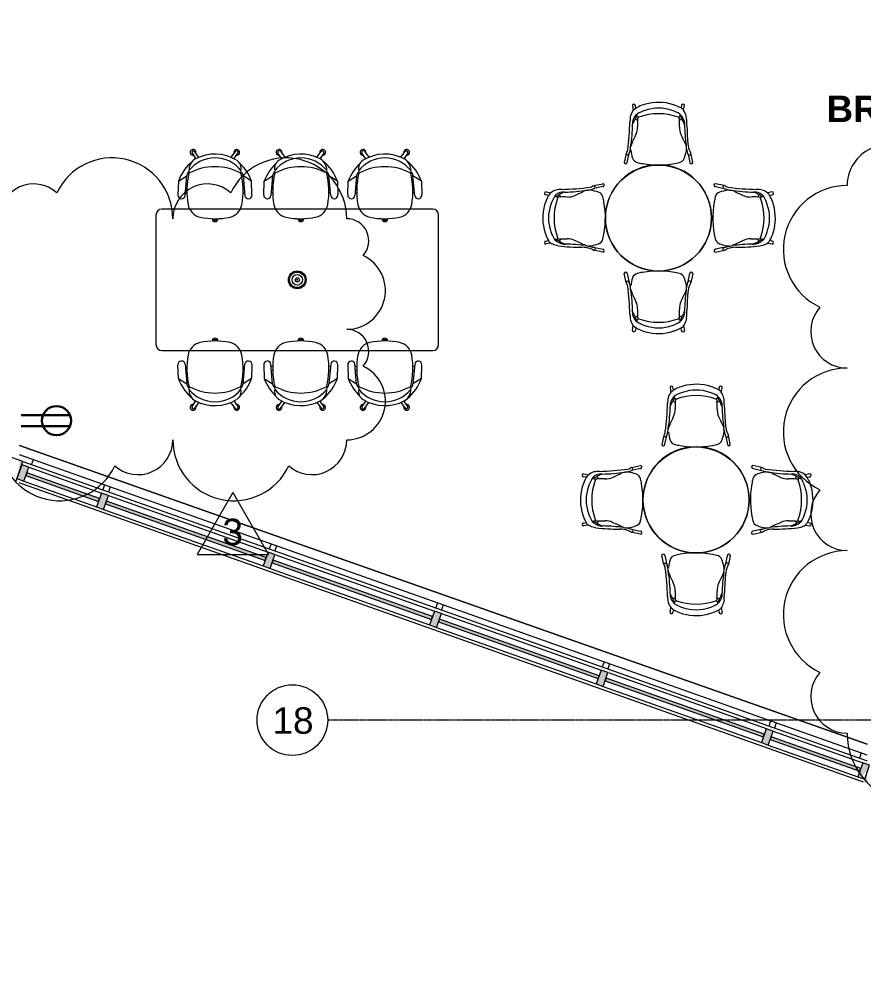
# Model space of a CAD drawing. Header units: inches. Extents: x -2349 to 1043, y -456 to 2193.
# Drawn here: x 514 to 800.8, y -453.5 to -124.3 of the extents above; entities that cross this region are included whole.
import ezdxf

# ---------------------------------------------------------------- set-up
doc = ezdxf.new("R2010")
doc.units = ezdxf.units.IN
doc.header["$MEASUREMENT"] = 0
doc.linetypes.add('Grid Line 1_2_', pattern=[0.875, 0.5, -0.125, 0.125, -0.125])
for name, color, linetype, lineweight in [('5033_00_7th-9th Floors_Updated_dwg', 8, 'Continuous', 9), ('A-ANNO-NOTE', 131, 'Continuous', 30), ('A-AREA-IDEN', 2, 'Continuous', 9), ('A-GLAZ-CURT', 52, 'Continuous', 13), ('A-GLAZ-CWMG', 51, 'Continuous', 13), ('A-Glaz-Exst', 7, 'Continuous', 9), ('A-Shell', 7, 'Continuous', 9), ('A-WALL-PATT', 111, 'Continuous', 13), ('G-ANNO-REVC', 71, 'Continuous', 9), ('G-ANNO-REVC-IDEN', 71, 'Continuous', 9), ('I-FURN', 30, 'Continuous', 9), ('I-WALL', 2, 'Continuous', 13), ('S-GRID', 1, 'Continuous', 9), ('S-GRID-IDEN', 1, 'Continuous', 9)]:
    doc.layers.add(name, color=color, linetype=linetype, lineweight=lineweight)
doc.styles.add('Arial', font='arial.ttf', dxfattribs={"height": 9})
doc.styles.add('Swis721 Lt BT', font='swissl.ttf', dxfattribs={"height": 9})
doc.styles.add('Swis721 Lt BT_B', font='', dxfattribs={"height": 9})
doc.styles.get('Swis721 Lt BT_B').set_extended_font_data('Swis721 Lt BT', bold=True)

# ---------------------------------------------------------------- blocks, each defined once
blk = doc.blocks.new('5033_00_7th-9th Floors_Updated_dwg-8585573-7TH FLOOR POWER _ SIGNAL')
at = {"layer": 'A-Glaz-Exst'}
for p, q in [((801.98, -554.19), (514.07, -452.16)), ((518.19, -455.55), (518.8, -453.82)), ((542.98, -462.39), (542.37, -464.12)), ((544.86, -463.06), (544.25, -464.79)), ((599.53, -482.43), (598.92, -484.17)), ((601.41, -483.1), (600.8, -484.83)), ((656.08, -502.47), (655.47, -504.21)), ((657.97, -503.14), (657.36, -504.88)), ((712.64, -522.52), (712.02, -524.26)), ((714.52, -523.18), (713.91, -524.92)), ((769.19, -542.56), (768.58, -544.3)), ((771.08, -543.23), (770.46, -544.97)), ((799.99, -553.47), (799.37, -555.22))]:
    blk.add_line(p, q, dxfattribs=at)
at = {"layer": 'A-Glaz-Exst', "flags": 128}
blk.add_lwpolyline([(801.98, -550.48), (514.11, -449.02)], close=True, dxfattribs=at)
at = {"layer": 'A-Shell'}
blk.add_line((514.11, -449.02), (801.98, -550.48), dxfattribs=at)
blk = doc.blocks.new('Steelcase - Seating - Cobi 434 Series - Chair - Fix Arm-8034614-7TH FLOOR POWER _ SIGNAL')
at = {"layer": 'I-FURN'}
for p, q in [((-7.83, 22.26), (-6.55, 20.39)), ((-5.49, 20.88), (-7.01, 22.86)), ((6.89, 22.9), (5.34, 20.89)), ((6.4, 20.39), (7.72, 22.31)), ((-12.47, 12.75), (-9.63, 14.52)), ((-10.21, 7.93), (-9.63, 14.52)), ((12.35, 12.75), (9.51, 14.52)), ((9.51, 14.52), (10.08, 7.93)), ((-12.47, 12.75), (-12.64, 8.08)), ((-9.6, 9.96), (-10.05, 9.8)), ((9.92, 9.79), (9.47, 9.95)), ((12.51, 8.08), (12.35, 12.75)), ((-10.15, 8.59), (-9.59, 8.75)), ((9.47, 8.75), (10.03, 8.59))]:
    blk.add_line(p, q, dxfattribs=at)
for centre, radius, start, end in [((-7.48, 22.54), 0.986, 343.1859, 277.6757), ((-7.41, 22.55), 0.51, 37.5401, 214.4596), ((7.34, 22.54), 0.986, 262.3243, 196.8141), ((7.29, 22.59), 0.509, 326.7212, 141.279), ((-4.7, 16.61), 4.2, 118.2017, 183.1495), ((-0.06, 9.46), 11.22, 38.0902, 141.9098), ((-0.07, 7.96), 14.01, 58.236, 118.2017), ((5.59, 17.11), 3.26, 347.1354, 58.236), ((2.36, 7.4), 15.77, 129.8319, 160.1681), ((-0.06, -0.95), 18.63, 61.7066, 118.2934), ((-2.48, 7.4), 15.77, 19.8319, 46.7135), ((-7.66, 14.35), 1.98, 131.2581, 175), ((16.9, 9.38), 26.5, 166.7242, 189.9627), ((-7.54, 15.92), 1.43, 161.2842, 198.7158), ((7.41, 15.92), 1.43, 341.2842, 18.7158), ((-17.02, 9.38), 26.5, 350.0104, 13.2758), ((7.54, 14.35), 1.98, 5, 48.7419), ((-11.42, 8.03), 1.22, 178, 355), ((11.3, 8.03), 1.22, 185, 2), ((-4.03, 5.7), 5.25, 189.9627, 257.1308), ((3.9, 5.69), 5.25, 282.7273, 350.0104), ((-0.04, 23.16), 23.16, 257.1308, 282.7273), ((-0.04, 0.02), 0.981, 180, 360), ((-0.07, 0.01), 0.553, 180, 359.8742)]:
    blk.add_arc(centre, radius, start, end, dxfattribs=at)
blk = doc.blocks.new('Steelcase - Seating - Cobi 434 Series - Chair - Fix Arm-8034292-7TH FLOOR POWER _ SIGNAL')
at = {"layer": 'I-FURN'}
for p, q in [((-12.47, -12.75), (-12.64, -8.08)), ((-10.21, -7.93), (-9.63, -14.52)), ((-10.15, -8.59), (-9.59, -8.75)), ((-9.6, -9.96), (-10.05, -9.8)), ((9.47, -8.75), (10.03, -8.59)), ((9.92, -9.79), (9.47, -9.95)), ((9.51, -14.52), (10.08, -7.93)), ((12.51, -8.08), (12.35, -12.75)), ((-12.47, -12.75), (-9.63, -14.52)), ((12.35, -12.75), (9.51, -14.52)), ((-7.83, -22.26), (-6.55, -20.39)), ((-5.49, -20.88), (-7.01, -22.86)), ((6.89, -22.9), (5.34, -20.89)), ((6.4, -20.39), (7.72, -22.31))]:
    blk.add_line(p, q, dxfattribs=at)
for centre, radius, start, end in [((-0.04, -23.16), 23.16, 77.2727, 102.8692), ((-0.04, -0.02), 0.981, 0, 180), ((-0.07, -0.01), 0.553, 0.1258, 180), ((-4.03, -5.7), 5.25, 102.8692, 170.0373), ((3.9, -5.69), 5.25, 9.9896, 77.2727), ((16.9, -9.38), 26.5, 170.0373, 193.2758), ((-17.02, -9.38), 26.5, 346.7242, 9.9896), ((-11.42, -8.03), 1.22, 5, 182), ((11.3, -8.03), 1.22, 358, 175), ((2.36, -7.4), 15.77, 199.8319, 230.1681), ((-2.48, -7.4), 15.77, 313.2865, 340.1681), ((-7.66, -14.35), 1.98, 185, 228.7419), ((-7.54, -15.92), 1.43, 161.2842, 198.7158), ((-4.7, -16.61), 4.2, 176.8505, 241.7983), ((-0.06, 0.95), 18.63, 241.7066, 298.2934), ((-0.06, -9.46), 11.22, 218.0902, 321.9098), ((5.59, -17.11), 3.26, 301.764, 12.8646), ((7.41, -15.92), 1.43, 341.2842, 18.7158), ((7.54, -14.35), 1.98, 311.2581, 355), ((-7.48, -22.54), 0.986, 82.3243, 16.8141), ((-7.41, -22.55), 0.51, 145.5404, 322.4599), ((-0.07, -7.96), 14.01, 241.7983, 301.764), ((7.34, -22.54), 0.986, 163.1859, 97.6757), ((7.29, -22.59), 0.509, 218.721, 33.2788)]:
    blk.add_arc(centre, radius, start, end, dxfattribs=at)
blk = doc.blocks.new('furniture_table_cafe_round_daviz_mez - 36__ Dia-8437210-7TH FLOOR POWER _ SIGNAL')
at = {"layer": 'I-FURN'}
blk.add_circle((-8.11, -13.33), 18, dxfattribs=at)
for start, end in [(0, 180), (180, 0)]:
    blk.add_arc((-8.11, -13.3), 18.03, start, end, dxfattribs=at)
blk = doc.blocks.new('Steelcase Coalesse - LessThanFive - Seating - Chair - Chair-8523175-7TH FLOOR POWER _ SIGNAL')
at = {"layer": 'I-FURN'}
for p, q in [((-10.97, -3.92), (-11.63, -0.87)), ((-10.64, -0.9), (-9.98, -3.92)), ((10.06, -3.57), (10.64, -0.88)), ((11.63, -0.9), (10.98, -3.97)), ((-7.95, -15.63), (-7.1, -15.24)), ((-7.45, -16.49), (-7.95, -15.63)), ((7.1, -15.24), (7.91, -15.62)), ((-8.84, -20.15), (-8.56, -18.54)), ((-7.68, -19.24), (-7.85, -20.16)), ((7.85, -20.16), (7.69, -19.36)), ((8.54, -18.61), (8.84, -20.18))]:
    blk.add_line(p, q, dxfattribs=at)
for centre, radius, start, end in [((-11.13, -0.89), 0.499, 358.2082, 178.2082), ((9.55, -8), 19.2, 162.8489, 170.9578), ((-6.68, -2.99), 2.21, 103.3107, 162.8489), ((0, -31.22), 31.22, 100.0138, 103.3107), ((0, -31.22), 31.22, 76.8533, 100.0138), ((6.58, -3.07), 2.31, 20.635, 76.8533), ((-9.57, -9.14), 19.56, 13.7896, 20.635), ((11.13, -0.89), 0.499, 359.3395, 179.3395), ((-10.47, -3.92), 0.496, 0.1104, 179.8986), ((-9.85, -3.67), 1.14, 192.3628, 217.6372), ((-12.02, -5.34), 1.59, 7.2788, 37.6372), ((-109.21, -17.76), 99.57, 1.694, 7.2788), ((-14.49, -6.08), 5.01, 12.1242, 25.6361), ((-9.35, -5.59), 0.608, 95.5377, 113.9775), ((-15.19, -6.23), 5.72, 0.4027, 12.1242), ((-59.4, -14.43), 50.61, 0.6372, 9.3628), ((2.12, -2.42), 12.18, 198.0203, 205.3226), ((254.12, -123.67), 271.29, 154.4275, 155.3083), ((64.27, -14.4), 55.42, 171.8763, 179.1473), ((5.12, -5.46), 4.42, 345.5512, 5.9632), ((5.68, -5.4), 3.86, 5.9632, 13.7896), ((9.35, -5.59), 0.61, 62.5204, 73.6587), ((10.91, -5.54), 1.37, 159.0727, 183.1872), ((0.41, -1.52), 9.87, 339.0727, 348), ((18.47, -7.93), 8.52, 160.9989, 179.3791), ((10.49, -3.87), 0.505, 348, 185.7864), ((14.61, -6.6), 4.44, 146.9598, 160.9989), ((10.38, -3.84), 0.614, 326.9598, 348), ((-254.12, -123.67), 271.29, 24.6917, 25.3226), ((-79.64, -6.86), 89.6, 354.1307, 359.3791), ((-12.83, -12.73), 5.72, 357.8915, 24.6917), ((20.05, -13.94), 27.18, 177.8915, 182.7464), ((-20.05, -13.94), 27.18, 357.2536, 2.1085), ((12.83, -12.73), 5.72, 155.3083, 182.1085), ((5.81, -14.36), 15.49, 181.694, 188.8902), ((-4.19, -14.12), 4.61, 176.7843, 187.3082), ((3.07, -9.26), 12.72, 201.2054, 210.0533), ((-4.91, -14.21), 3.89, 187.3082, 232.5948), ((-8.24, -12.96), 3.62, 282.5941, 295.6438), ((-6.29, -15.47), 0.843, 164.196, 242.587), ((0.04, 2.01), 19.42, 249.7737, 290.0873), ((6.47, -15.57), 0.712, 290.0873, 27.2011), ((8.24, -12.96), 3.62, 244.9597, 257.9137), ((3.07, -13.05), 5.98, 314.9029, 344.7308), ((15.98, -20.43), 9.36, 149.1494, 155.1347), ((1.55, -11.45), 7.61, 326.7856, 343.7976), ((6.8, -14.07), 2.11, 344.7308, 13.7625), ((-4.86, -15.46), 4.81, 195.5064, 221.736), ((-2.91, -12), 8.67, 230.2831, 243.9481), ((-8.08, -17.05), 0.841, 342.987, 42.2207), ((1.11, -2.38), 17.12, 240.6775, 250.6293), ((0.04, -5.31), 14, 250.7712, 289.2402), ((-0.15, -4.82), 14.53, 289.3352, 300.8179), ((0.14, -5.31), 15.95, 287.9267, 298.256), ((7.92, -17.02), 0.684, 129.4562, 203.0764), ((6.53, -17.2), 2.45, 298.256, 324.9819), ((-8.35, -20.16), 0.499, 179.0642, 359.0642), ((-0.01, -5.27), 16, 245.1982, 253.8772), ((0.06, -5.04), 16.23, 253.8772, 287.9267), ((8.35, -20.16), 0.499, 180, 357.7888)]:
    blk.add_arc(centre, radius, start, end, dxfattribs=at)
blk.add_open_spline([(9.49, -16.02), (9.43, -16.37), (9.27, -17.02), (8.96, -17.88), (8.69, -18.38), (8.54, -18.61)], degree=3, dxfattribs=at)
blk = doc.blocks.new('Steelcase Coalesse - LessThanFive - Seating - Chair - Chair-8523238-7TH FLOOR POWER _ SIGNAL')
at = {"layer": 'I-FURN'}
for p, q in [((-8.84, 20.15), (-8.56, 18.54)), ((-7.68, 19.24), (-7.85, 20.16)), ((7.85, 20.16), (7.69, 19.36)), ((8.54, 18.61), (8.84, 20.18)), ((-7.45, 16.49), (-7.95, 15.63)), ((-7.95, 15.63), (-7.1, 15.24)), ((7.1, 15.24), (7.91, 15.62)), ((-10.97, 3.92), (-11.63, 0.87)), ((-10.64, 0.9), (-9.98, 3.92)), ((10.06, 3.57), (10.64, 0.88)), ((11.63, 0.9), (10.98, 3.97))]:
    blk.add_line(p, q, dxfattribs=at)
for centre, radius, start, end in [((-8.35, 20.16), 0.499, 0.9358, 180.9358), ((-2.91, 12), 8.67, 116.0519, 129.7169), ((-0.01, 5.27), 16, 106.1228, 114.8018), ((0.06, 5.04), 16.23, 72.0733, 106.1228), ((0.14, 5.31), 15.95, 61.744, 72.0733), ((8.35, 20.16), 0.499, 2.2112, 180), ((5.81, 14.36), 15.49, 171.1098, 178.306), ((-4.86, 15.46), 4.81, 138.264, 164.4936), ((-4.91, 14.21), 3.89, 127.4052, 172.6918), ((-8.08, 17.05), 0.841, 317.7793, 17.013), ((-8.24, 12.96), 3.62, 64.3562, 77.4059), ((1.11, 2.38), 17.12, 109.3707, 119.3225), ((0.04, -2.01), 19.42, 69.9127, 110.2263), ((0.04, 5.31), 14, 70.7598, 109.2288), ((-0.15, 4.82), 14.53, 59.1821, 70.6648), ((8.24, 12.96), 3.62, 102.0863, 115.0403), ((7.92, 17.02), 0.684, 156.9236, 230.5438), ((3.07, 13.05), 5.98, 15.2692, 45.0971), ((15.98, 20.43), 9.36, 204.8653, 210.8506), ((6.53, 17.2), 2.45, 35.0181, 61.744), ((-109.21, 17.76), 99.57, 352.7212, 358.306), ((-59.4, 14.43), 50.61, 350.6372, 359.3628), ((3.07, 9.26), 12.72, 149.9467, 158.7946), ((-4.19, 14.12), 4.61, 172.6918, 183.2157), ((-6.29, 15.47), 0.843, 117.413, 195.804), ((20.05, 13.94), 27.18, 177.2536, 182.1085), ((6.47, 15.57), 0.712, 332.7989, 69.9127), ((-20.05, 13.94), 27.18, 357.8915, 2.7464), ((1.55, 11.45), 7.61, 16.2024, 33.2144), ((6.8, 14.07), 2.11, 346.2375, 15.2692), ((64.27, 14.4), 55.42, 180.8527, 188.1237), ((-79.64, 6.86), 89.6, 0.6209, 5.8693), ((-254.12, 123.67), 271.29, 334.6774, 335.3083), ((-12.83, 12.73), 5.72, 335.3083, 2.1085), ((12.83, 12.73), 5.72, 177.8915, 204.6917), ((254.12, 123.67), 271.29, 204.6917, 205.5725), ((2.12, 2.42), 12.18, 154.6774, 161.9797), ((18.47, 7.93), 8.52, 180.6209, 199.0011), ((-9.85, 3.67), 1.14, 142.3628, 167.6372), ((-10.47, 3.92), 0.496, 180.1014, 359.8896), ((-12.02, 5.34), 1.59, 322.3628, 352.7212), ((-14.49, 6.08), 5.01, 334.3639, 347.8758), ((-15.19, 6.23), 5.72, 347.8758, 359.5973), ((-9.35, 5.59), 0.608, 246.0225, 264.4623), ((9.55, 8), 19.2, 189.0422, 197.1511), ((-9.57, 9.14), 19.56, 339.365, 346.2104), ((5.12, 5.46), 4.42, 354.0368, 14.4488), ((5.68, 5.4), 3.86, 346.2104, 354.0368), ((9.35, 5.59), 0.61, 286.3413, 297.4796), ((10.91, 5.54), 1.37, 176.8128, 200.9273), ((0.41, 1.52), 9.87, 12, 20.9273), ((10.49, 3.87), 0.505, 174.2136, 12), ((14.61, 6.6), 4.44, 199.0011, 213.0402), ((10.38, 3.84), 0.614, 12, 33.0402), ((-11.13, 0.89), 0.499, 181.7918, 1.7918), ((-6.68, 2.99), 2.21, 197.1511, 256.6893), ((0, 31.22), 31.22, 256.6893, 259.9862), ((0, 31.22), 31.22, 259.9862, 283.1467), ((6.58, 3.07), 2.31, 283.1467, 339.365), ((11.13, 0.89), 0.499, 180.6605, 0.6605)]:
    blk.add_arc(centre, radius, start, end, dxfattribs=at)
blk.add_open_spline([(9.49, 16.02), (9.43, 16.37), (9.27, 17.02), (8.96, 17.88), (8.69, 18.38), (8.54, 18.61)], degree=3, dxfattribs=at)
blk = doc.blocks.new('System Panel - Glazed-7506826-7TH FLOOR POWER _ SIGNAL')
at = {"layer": 'A-GLAZ-CURT', "lineweight": 9}
blk.add_hatch(color=7, dxfattribs=at).paths.add_polyline_path([(-16.12, 0.5), (-16.12, -0.5), (16.12, -0.5), (16.12, 0.5), (-4.65, 0.5)], flags=0)
at = {"layer": 'A-GLAZ-CURT', "color": 8, "lineweight": 20}
for p, q in [((16.12, 0.5), (-16.12, 0.5)), ((-16.12, 0.5), (-16.12, -0.5)), ((16.12, -0.5), (16.12, 0.5)), ((-16.12, -0.5), (16.12, -0.5))]:
    blk.add_line(p, q, dxfattribs=at)
blk = doc.blocks.new('System Panel - Glazed-7506809-7TH FLOOR POWER _ SIGNAL')
at = {"layer": 'A-GLAZ-CURT', "lineweight": 9}
blk.add_hatch(color=7, dxfattribs=at).paths.add_polyline_path([(-13.12, 0.5), (-13.12, -0.5), (13.12, -0.5), (13.12, 0.5), (-2.95, 0.5)], flags=0)
at = {"layer": 'A-GLAZ-CURT', "color": 8, "lineweight": 20}
for p, q in [((13.12, 0.5), (-13.12, 0.5)), ((-13.12, 0.5), (-13.12, -0.5)), ((13.12, -0.5), (13.12, 0.5)), ((-13.12, -0.5), (13.12, -0.5))]:
    blk.add_line(p, q, dxfattribs=at)
blk = doc.blocks.new('System Panel - Glazed-7344734-7TH FLOOR POWER _ SIGNAL')
at = {"layer": 'A-GLAZ-CURT', "lineweight": 9}
blk.add_hatch(color=7, dxfattribs=at).paths.add_polyline_path([(-28.75, -0.5), (28.75, -0.5), (28.75, 0.5), (-28.75, 0.5)], flags=0)
at = {"layer": 'A-GLAZ-CURT', "color": 8, "lineweight": 20}
for p, q in [((28.75, 0.5), (-28.75, 0.5)), ((-28.75, 0.5), (-28.75, -0.5)), ((28.75, -0.5), (28.75, 0.5)), ((-28.75, -0.5), (28.75, -0.5))]:
    blk.add_line(p, q, dxfattribs=at)
blk = doc.blocks.new('System Panel - Glazed-7506768-7TH FLOOR POWER _ SIGNAL')
at = {"layer": 'A-GLAZ-CURT', "lineweight": 9}
blk.add_hatch(color=7, dxfattribs=at).paths.add_polyline_path([(-28.51, 0.5), (-28.51, -0.5), (28.51, -0.5), (28.51, 0.5), (-4.61, 0.5)], flags=0)
at = {"layer": 'A-GLAZ-CURT', "color": 8, "lineweight": 20}
for p, q in [((28.51, 0.5), (-28.51, 0.5)), ((-28.51, 0.5), (-28.51, -0.5)), ((28.51, -0.5), (28.51, 0.5)), ((-28.51, -0.5), (28.51, -0.5))]:
    blk.add_line(p, q, dxfattribs=at)
blk = doc.blocks.new('Rectangular Mullion - 2_5_ x 5_ rectangular-7344731-7TH FLOOR POWER _ SIGNAL')
at = {"layer": 'A-GLAZ-CWMG', "lineweight": 9}
blk.add_hatch(color=7, dxfattribs=at).paths.add_polyline_path([(-1.25, 0.5), (-1.25, 2.5), (1.25, 2.5), (1.25, -2.5), (-1.25, -2.5), (-1.25, -0.5)], flags=0)
at = {"layer": 'A-GLAZ-CWMG', "color": 8, "lineweight": 20}
for p, q in [((-1.25, 2.5), (1.25, 2.5)), ((-1.25, -2.5), (-1.25, 2.5)), ((1.25, 2.5), (1.25, -2.5)), ((1.25, -2.5), (-1.25, -2.5))]:
    blk.add_line(p, q, dxfattribs=at)
blk = doc.blocks.new('Rectangular Mullion - 2_5_ x 5_ rectangular-7504807-7TH FLOOR POWER _ SIGNAL')
at = {"layer": 'A-GLAZ-CWMG', "lineweight": 9}
blk.add_hatch(color=7, dxfattribs=at).paths.add_polyline_path([(-2.5, 2.5), (-0.38, 2.5), (0, 1.41), (0, -2.5), (-2.5, -2.5), (-2.5, 0.5)], flags=0)
at = {"layer": 'A-GLAZ-CWMG', "color": 8, "lineweight": 20}
for p, q in [((-2.5, 2.5), (0, 2.5)), ((-2.5, -2.5), (-2.5, 2.5)), ((0, 2.5), (0, -2.5)), ((0, -2.5), (-2.5, -2.5))]:
    blk.add_line(p, q, dxfattribs=at)
blk = doc.blocks.new('Rectangular Mullion - 2_5_ x 5_ rectangular-7506765-7TH FLOOR POWER _ SIGNAL')
at = {"layer": 'A-GLAZ-CWMG', "lineweight": 9}
for p, q in [((366.9, -223.11), (420.65, -242.16)), ((365.23, -227.82), (418.98, -246.87))]:
    blk.add_line(p, q, dxfattribs=at)
blk = doc.blocks.new('Rectangular Mullion - 2_5_ x 5_ rectangular-7344020-7TH FLOOR POWER _ SIGNAL')
at = {"layer": 'A-GLAZ-CWMG', "lineweight": 9}
for p, q in [((999.58, 1531.8), (999.58, 1474.3)), ((1004.58, 1531.8), (1004.58, 1474.3))]:
    blk.add_line(p, q, dxfattribs=at)
blk = doc.blocks.new('Rectangular Mullion - 2_5_ x 5_ rectangular-7506806-7TH FLOOR POWER _ SIGNAL')
at = {"layer": 'A-GLAZ-CWMG', "lineweight": 9}
for p, q in [((517.2, -276.38), (541.94, -285.15)), ((515.53, -281.09), (540.27, -289.86))]:
    blk.add_line(p, q, dxfattribs=at)
blk = doc.blocks.new('Rectangular Mullion - 2_5_ x 5_ rectangular-7506825-7TH FLOOR POWER _ SIGNAL')
at = {"layer": 'A-GLAZ-CWMG', "lineweight": 9}
for p, q in [((770.06, -366.01), (800.46, -376.78)), ((768.39, -370.72), (798.79, -381.5))]:
    blk.add_line(p, q, dxfattribs=at)
blk = doc.blocks.new('Rectangular Mullion - 2_5_ x 5_ rectangular-7504802-7TH FLOOR POWER _ SIGNAL')
at = {"layer": 'A-GLAZ-CWMG', "lineweight": 9}
blk.add_hatch(color=7, dxfattribs=at).paths.add_polyline_path([(0, 2.5), (-2.5, 2.5), (-2.5, -2.5), (-1.39, -2.5), (0, 1.41)], flags=0)
at = {"layer": 'A-GLAZ-CWMG', "color": 8, "lineweight": 20}
for p, q in [((0, 2.5), (-2.5, 2.5)), ((-2.5, 2.5), (-2.5, -2.5)), ((0, -2.5), (0, 2.5)), ((-2.5, -2.5), (0, -2.5))]:
    blk.add_line(p, q, dxfattribs=at)
blk = doc.blocks.new('Steelcase Coalesse - Potrero415 - Table - Work Height - Rectangular - 48D x 96W-7427794-7TH FLOOR POWER _ SIGNAL')
at = {"layer": 'I-FURN'}
for p, q in [((-36.53, 24), (-46, 24)), ((-19.37, 24), (-36.53, 24)), ((-7.38, 24), (-19.37, 24)), ((9.78, 24), (-7.38, 24)), ((21.15, 24), (9.78, 24)), ((38.31, 24), (21.15, 24)), ((46, 24), (38.31, 24)), ((-48, 22), (-48, -22)), ((48, -22), (48, 22)), ((-46, -24), (-36.53, -24)), ((-36.53, -24), (-19.37, -24)), ((-19.37, -24), (-7.38, -24)), ((-7.38, -24), (9.78, -24)), ((9.78, -24), (21.15, -24)), ((21.15, -24), (38.31, -24)), ((38.31, -24), (46, -24))]:
    blk.add_line(p, q, dxfattribs=at)
for radius in [3.02, 2.85, 2.63, 1.79, 0.713, 0.141]:
    blk.add_circle((0, 0), radius, dxfattribs=at)
for centre, start, end in [((-46, 22), 90, 180), ((46, 22), 360, 90), ((-46, -22), 180, 270), ((46, -22), 270, 0)]:
    blk.add_arc(centre, 2, start, end, dxfattribs=at)
blk = doc.blocks.new('Grid - Grid Head - Circle-50561-7TH FLOOR POWER _ SIGNAL')
at = {"layer": 'S-GRID-IDEN'}
blk.add_circle((0, 0), 0.125, dxfattribs=at)
blk = doc.blocks.new('Family - ___-9742208-7TH FLOOR POWER _ SIGNAL')
at = {"layer": 'G-ANNO-REVC'}
for centre, radius, start, end in [((840.05, -180.71), 24.15, 0, 154.7912), ((909.05, -180.71), 24.15, 0, 154.7912), ((809, -180.71), 13.8, 48.1897, 180), ((878, -180.71), 13.8, 48.1897, 180), ((795.2, -202.41), 21.7, 90, 244.7912), ((933.2, -193.11), 12.4, 318.1897, 90), ((933.2, -221.01), 21.7, 270, 64.7912), ((795.2, -230.31), 12.4, 138.1897, 270), ((795.2, -264.41), 21.7, 90, 244.7912), ((933.2, -255.11), 12.4, 318.1897, 90), ((933.2, -283.01), 21.7, 270, 64.7912), ((795.2, -292.31), 12.4, 138.1897, 270), ((795.2, -326.41), 21.7, 90, 244.7912), ((933.2, -317.11), 12.4, 318.1897, 90), ((933.2, -345.01), 21.7, 270, 64.7912), ((795.2, -354.31), 12.4, 138.1897, 270), ((819.35, -366.71), 24.15, 180, 334.7912), ((850.4, -366.71), 13.8, 228.1897, 0), ((888.35, -366.71), 24.15, 180, 334.7912), ((919.4, -366.71), 13.8, 228.1897, 0)]:
    blk.add_arc(centre, radius, start, end, dxfattribs=at)
blk = doc.blocks.new('Family - ___-9742220-7TH FLOOR POWER _ SIGNAL')
at = {"layer": 'G-ANNO-REVC'}
for centre, radius, start, end in [((545.49, -191.98), 20.67, 0, 154.7912), ((604.54, -191.98), 20.67, 0, 154.7912), ((518.92, -191.98), 11.81, 48.1897, 180), ((577.97, -191.98), 11.81, 48.1897, 180), ((507.11, -205.13), 13.15, 90, 244.7912), ((625.21, -199.49), 7.51, 318.1897, 90), ((625.21, -216.4), 13.15, 270, 64.7912), ((507.11, -222.03), 7.51, 138.1897, 270), ((507.11, -242.69), 13.15, 90, 244.7912), ((625.21, -237.05), 7.51, 318.1897, 90), ((625.21, -253.95), 13.15, 270, 64.7912), ((507.11, -259.59), 7.51, 138.1897, 270), ((527.77, -267.1), 20.67, 180, 334.7912), ((554.35, -267.1), 11.81, 228.1897, 360), ((586.83, -267.1), 20.67, 180, 334.7912), ((613.4, -267.1), 11.81, 228.1897, 360)]:
    blk.add_arc(centre, radius, start, end, dxfattribs=at)
blk = doc.blocks.new('Revision Tag - Revision Tag-133968-7TH FLOOR POWER _ SIGNAL')
at = {"layer": 'G-ANNO-REVC-IDEN'}
for p, q in [((0, 0.1384), (-0.1263, -0.0804)), ((0, 0.1384), (0.1263, -0.0804)), ((-0.1263, -0.0804), (0.1263, -0.0804))]:
    blk.add_line(p, q, dxfattribs=at)

msp = doc.modelspace()

# ---------------------------------------------------------------- hatches: boundary and pattern name
at = {"layer": 'A-WALL-PATT', "lineweight": 9}
h = msp.add_hatch(color=7, dxfattribs=at)
h.paths.add_polyline_path([(998.45, -453.45), (998.45, -449.61), (997.25, -453.02)], flags=0)
h.paths.add_polyline_path([(852.47, -401.71), (801.98, -383.69), (801.98, -379.99), (800.77, -383.39), (844, -398.71)], flags=0)
h.paths.add_polyline_path([(862, -401.26), (863.22, -397.83), (862, -397.4), (862, -397.83)], flags=0)
h.paths.add_polyline_path([(504.53, -278.38), (453.98, -260.35), (453.98, -256.64), (452.77, -260.04), (496, -275.36)], flags=0)
h.paths.add_polyline_path([(514, -277.91), (515.22, -274.48), (514, -274.05), (514, -274.48)], flags=0)
h.paths.add_polyline_path([(156.62, -155.07), (105.98, -137), (105.98, -133.29), (104.77, -136.69), (154, -154.14)], flags=0)
h.paths.add_polyline_path([(166, -154.57), (167.22, -151.13), (166, -150.7), (166, -154.14)], flags=0)
h.paths.add_polyline_path([(-191.32, -31.74), (-242.02, -13.65), (-242.02, -9.94), (-243.23, -13.34), (-196.67, -29.84)], flags=0)
h.paths.add_polyline_path([(-182, -31.22), (-180.78, -27.78), (-182, -27.35), (-182, -27.78)], flags=0)
h.paths.add_polyline_path([(-539.25, 91.58), (-590.02, 109.7), (-590.02, 113.41), (-591.23, 110.01), (-547.34, 94.45)], flags=0)
h.paths.add_polyline_path([(-530, 92.13), (-528.78, 95.56), (-530, 95.99), (-530, 94.45)], flags=0)
h.paths.add_polyline_path([(-887.69, 215.09), (-938.5, 233.21), (-938.5, 236.92), (-939.7, 233.52), (-896.47, 218.2)], flags=0)
h.paths.add_polyline_path([(-878.47, 215.65), (-877.25, 219.08), (-878.47, 219.51), (-878.47, 218.75)], flags=0)
h.paths.add_polyline_path([(-1226.05, 338.84), (-1224.83, 342.28), (-1226.05, 342.71), (-1226.05, 341.21)], flags=0)

# ---------------------------------------------------------------- linework, layer by layer
at = {"layer": 'A-ANNO-NOTE'}
for p, q in [((514.66, -258.66), (531.18, -258.66)), ((514.66, -258.66), (531.18, -258.66)), ((514.66, -262.49), (531.18, -262.49))]:
    msp.add_line(p, q, dxfattribs=at)
msp.add_circle((526.62, -260.57), 4.95, dxfattribs=at)
at = {"layer": 'I-WALL', "color": 8, "lineweight": 20}
for p, q in [((515.22, -274.48), (455.19, -253.2)), ((512.8, -281.31), (515.22, -274.48))]:
    msp.add_line(p, q, dxfattribs=at)
at = {"layer": 'I-WALL', "lineweight": 9}
for p, q in [((515.22, -274.48), (801.98, -376.12)), ((800.77, -383.39), (514, -281.74))]:
    msp.add_line(p, q, dxfattribs=at)
at = {"layer": 'S-GRID', "linetype": 'Grid Line 1_2_'}
msp.add_line((806.87, -362.28), (618.76, -362.28), dxfattribs=at)

# ---------------------------------------------------------------- block references
at = {"layer": '5033_00_7th-9th Floors_Updated_dwg', "color": 7}
msp.add_blockref('5033_00_7th-9th Floors_Updated_dwg-8585573-7TH FLOOR POWER _ SIGNAL', (0, 180.02), dxfattribs=at)
at = {"layer": 'A-GLAZ-CURT', "lineweight": 9, "rotation": 160.4832378255217}
for name, p in [('System Panel - Glazed-7506809-7TH FLOOR POWER _ SIGNAL', (528.73, -283.12)), ('System Panel - Glazed-7344734-7TH FLOOR POWER _ SIGNAL', (570.56, -297.95)), ('System Panel - Glazed-7344734-7TH FLOOR POWER _ SIGNAL', (627.11, -317.99)), ('System Panel - Glazed-7344734-7TH FLOOR POWER _ SIGNAL', (683.66, -338.04)), ('System Panel - Glazed-7506768-7TH FLOOR POWER _ SIGNAL', (740, -358)), ('System Panel - Glazed-7506826-7TH FLOOR POWER _ SIGNAL', (784.43, -373.75))]:
    msp.add_blockref(name, p, dxfattribs=at)
at = {"layer": 'A-GLAZ-CWMG', "lineweight": 9, "extrusion": (0, 0, -1), "rotation": 19.51676217447835}
for name, p in [('Rectangular Mullion - 2_5_ x 5_ rectangular-7504807-7TH FLOOR POWER _ SIGNAL', (-514.01, -277.9)), ('Rectangular Mullion - 2_5_ x 5_ rectangular-7344731-7TH FLOOR POWER _ SIGNAL', (-542.28, -287.93)), ('Rectangular Mullion - 2_5_ x 5_ rectangular-7344731-7TH FLOOR POWER _ SIGNAL', (-598.84, -307.97)), ('Rectangular Mullion - 2_5_ x 5_ rectangular-7344731-7TH FLOOR POWER _ SIGNAL', (-655.39, -328.02)), ('Rectangular Mullion - 2_5_ x 5_ rectangular-7344731-7TH FLOOR POWER _ SIGNAL', (-711.94, -348.06)), ('Rectangular Mullion - 2_5_ x 5_ rectangular-7344731-7TH FLOOR POWER _ SIGNAL', (-768.05, -367.95))]:
    msp.add_blockref(name, p, dxfattribs=at)
at = {"layer": 'A-GLAZ-CWMG', "lineweight": 9}
for name, p in [('Rectangular Mullion - 2_5_ x 5_ rectangular-7506806-7TH FLOOR POWER _ SIGNAL', (0, 0)), ('Rectangular Mullion - 2_5_ x 5_ rectangular-7506765-7TH FLOOR POWER _ SIGNAL', (347.06, -123.01)), ('Rectangular Mullion - 2_5_ x 5_ rectangular-7506825-7TH FLOOR POWER _ SIGNAL', (0, 0))]:
    msp.add_blockref(name, p, dxfattribs=at)
for name, p, rotation in [('Rectangular Mullion - 2_5_ x 5_ rectangular-7344020-7TH FLOOR POWER _ SIGNAL', (1652.47, -1744.59), 70.48323782552184), ('Rectangular Mullion - 2_5_ x 5_ rectangular-7344020-7TH FLOOR POWER _ SIGNAL', (1709.02, -1764.64), 70.4832378255218), ('Rectangular Mullion - 2_5_ x 5_ rectangular-7344020-7TH FLOOR POWER _ SIGNAL', (1765.57, -1784.68), 70.48323782552183), ('Rectangular Mullion - 2_5_ x 5_ rectangular-7504802-7TH FLOOR POWER _ SIGNAL', (801.98, -379.98), 340.4832378255217)]:
    msp.add_blockref(name, p, dxfattribs=dict(at, rotation=rotation))
at = {"layer": 'G-ANNO-REVC'}
for name in ['Family - ___-9742208-7TH FLOOR POWER _ SIGNAL', 'Family - ___-9742220-7TH FLOOR POWER _ SIGNAL']:
    msp.add_blockref(name, (0, 0), dxfattribs=at)
at = {"layer": 'G-ANNO-REVC-IDEN', "xscale": 95.99999999999994, "yscale": 95.99999999999994, "zscale": 95.99999999999994}
msp.add_blockref('Revision Tag - Revision Tag-133968-7TH FLOOR POWER _ SIGNAL', (586.54, -298.27), dxfattribs=at)
at = {"layer": 'I-FURN'}
for name, p in [('Steelcase Coalesse - LessThanFive - Seating - Chair - Chair-8523238-7TH FLOOR POWER _ SIGNAL', (731.09, -173.74)), ('Steelcase - Seating - Cobi 434 Series - Chair - Fix Arm-8034614-7TH FLOOR POWER _ SIGNAL', (580.53, -192)), ('furniture_table_cafe_round_daviz_mez - 36__ Dia-8437210-7TH FLOOR POWER _ SIGNAL', (739.2, -178.42)), ('Steelcase Coalesse - Potrero415 - Table - Work Height - Rectangular - 48D x 96W-7427794-7TH FLOOR POWER _ SIGNAL', (608.42, -212.75)), ('Steelcase Coalesse - LessThanFive - Seating - Chair - Chair-8523175-7TH FLOOR POWER _ SIGNAL', (731.09, -209.74)), ('Steelcase - Seating - Cobi 434 Series - Chair - Fix Arm-8034292-7TH FLOOR POWER _ SIGNAL', (580.53, -233.5)), ('Steelcase Coalesse - LessThanFive - Seating - Chair - Chair-8523238-7TH FLOOR POWER _ SIGNAL', (743.87, -269.49)), ('furniture_table_cafe_round_daviz_mez - 36__ Dia-8437210-7TH FLOOR POWER _ SIGNAL', (751.98, -274.17)), ('Steelcase Coalesse - LessThanFive - Seating - Chair - Chair-8523175-7TH FLOOR POWER _ SIGNAL', (743.87, -305.49))]:
    msp.add_blockref(name, p, dxfattribs=at)
for name, p, rotation in [('Steelcase - Seating - Cobi 434 Series - Chair - Fix Arm-8034292-7TH FLOOR POWER _ SIGNAL', (609.56, -192), 180), ('Steelcase - Seating - Cobi 434 Series - Chair - Fix Arm-8034292-7TH FLOOR POWER _ SIGNAL', (638.09, -192), 180), ('Steelcase Coalesse - LessThanFive - Seating - Chair - Chair-8523175-7TH FLOOR POWER _ SIGNAL', (713.06, -191.73), 269.9999999999992), ('Steelcase Coalesse - LessThanFive - Seating - Chair - Chair-8523238-7TH FLOOR POWER _ SIGNAL', (749.54, -191.73), 270), ('Steelcase - Seating - Cobi 434 Series - Chair - Fix Arm-8034614-7TH FLOOR POWER _ SIGNAL', (609.56, -233.5), 180), ('Steelcase - Seating - Cobi 434 Series - Chair - Fix Arm-8034614-7TH FLOOR POWER _ SIGNAL', (638.09, -233.5), 180), ('Steelcase Coalesse - LessThanFive - Seating - Chair - Chair-8523175-7TH FLOOR POWER _ SIGNAL', (725.85, -287.48), 269.9999999999992), ('Steelcase Coalesse - LessThanFive - Seating - Chair - Chair-8523238-7TH FLOOR POWER _ SIGNAL', (762.32, -287.48), 270)]:
    msp.add_blockref(name, p, dxfattribs=dict(at, rotation=rotation))
at = {"layer": 'S-GRID-IDEN', "xscale": 95.99999999999994, "yscale": 95.99999999999994, "zscale": 95.99999999999994, "rotation": 89.99999999999982}
msp.add_blockref('Grid - Grid Head - Circle-50561-7TH FLOOR POWER _ SIGNAL', (606.76, -362.28), dxfattribs=at)

# ---------------------------------------------------------------- texts
at = {"layer": 'A-AREA-IDEN', "insert": (788.12, -150.19), "char_height": 9, "width": 82.113, "attachment_point": 1, "style": 'Swis721 Lt BT_B'}
msp.add_mtext('BREAKOUT', dxfattribs=at)
at = {"layer": 'G-ANNO-REVC-IDEN', "insert": (582.99, -293.87), "char_height": 9, "width": 8.484, "attachment_point": 1, "style": 'Arial'}
msp.add_mtext('3', dxfattribs=at)
at = {"layer": 'S-GRID-IDEN', "insert": (599.98, -357.9), "char_height": 9, "width": 16.362, "attachment_point": 1, "style": 'Swis721 Lt BT'}
msp.add_mtext('18', dxfattribs=at)

doc.saveas('drawing.dxf')
